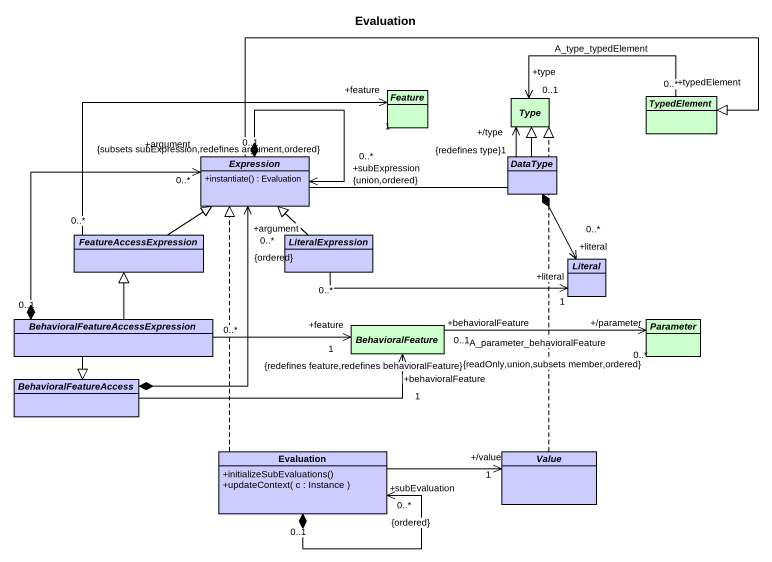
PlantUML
@startuml
title Evaluation
hide circle
hide empty members
skinparam classAttributeIconSize 0
abstract class Feature #CCFFCC
abstract class Type #CCFFCC
abstract class TypedElement #CCFFCC
abstract class Expression #CCCCFF {
  +instantiate() : Evaluation
}
abstract class DataType #CCCCFF
abstract class FeatureAccessExpression #CCCCFF
abstract class LiteralExpression #CCCCFF
abstract class Literal #CCCCFF
abstract class "BehavioralFeatureAccessExpression" as BehavioralFeatureAccessExpre #CCCCFF
abstract class Parameter #CCFFCC
abstract class BehavioralFeature #CCFFCC
abstract class BehavioralFeatureAccess #CCCCFF
class Evaluation #CCCCFF {
  +initializeSubEvaluations()
  +updateContext( c : Instance )
}
abstract class Value #CCCCFF
TypedElement "+typedElement\n0..*" -left-> "+type\n0..1" Type : A_type_typedElement
Expression -right-> "+/type\n1\n{redefines type}" Type
Expression -right-|> TypedElement
Expression "0..1" *--> "+subExpression\n0..*\n{union,ordered}" Expression
DataType -up-|> Type
DataType *--> "+literal\n0..*" Literal
FeatureAccessExpression "0..*" -right-> "+feature\n1" Feature
FeatureAccessExpression -up-|> Expression
LiteralExpression -up-|> Expression
LiteralExpression "0..*" -right-> "+literal\n1" Literal
BehavioralFeatureAccessExpre "0..1" *-up-> "+argument\n0..*\n{subsets subExpression,redefines argument,ordered}" Expression
BehavioralFeatureAccessExpre -up-|> FeatureAccessExpression
BehavioralFeatureAccessExpre "0..*" -right-> "+feature\n1\n{redefines feature,redefines behavioralFeature}" BehavioralFeature
BehavioralFeatureAccessExpre --|> BehavioralFeatureAccess
BehavioralFeature "+behavioralFeature\n0..1" -right-> "+/parameter\n0..*\n{readOnly,union,subsets member,ordered}" Parameter : A_parameter_behavioralFeature
BehavioralFeatureAccess *-up-> "+argument\n0..*\n{ordered}" Expression
BehavioralFeatureAccess -right-> "+behavioralFeature\n1" BehavioralFeature
Evaluation .up.|> Expression
Evaluation "0..1" *--> "+subEvaluation\n0..*\n{ordered}" Evaluation
Evaluation -right-> "+/value\n1" Value
Value .up.|> Type
@enduml
